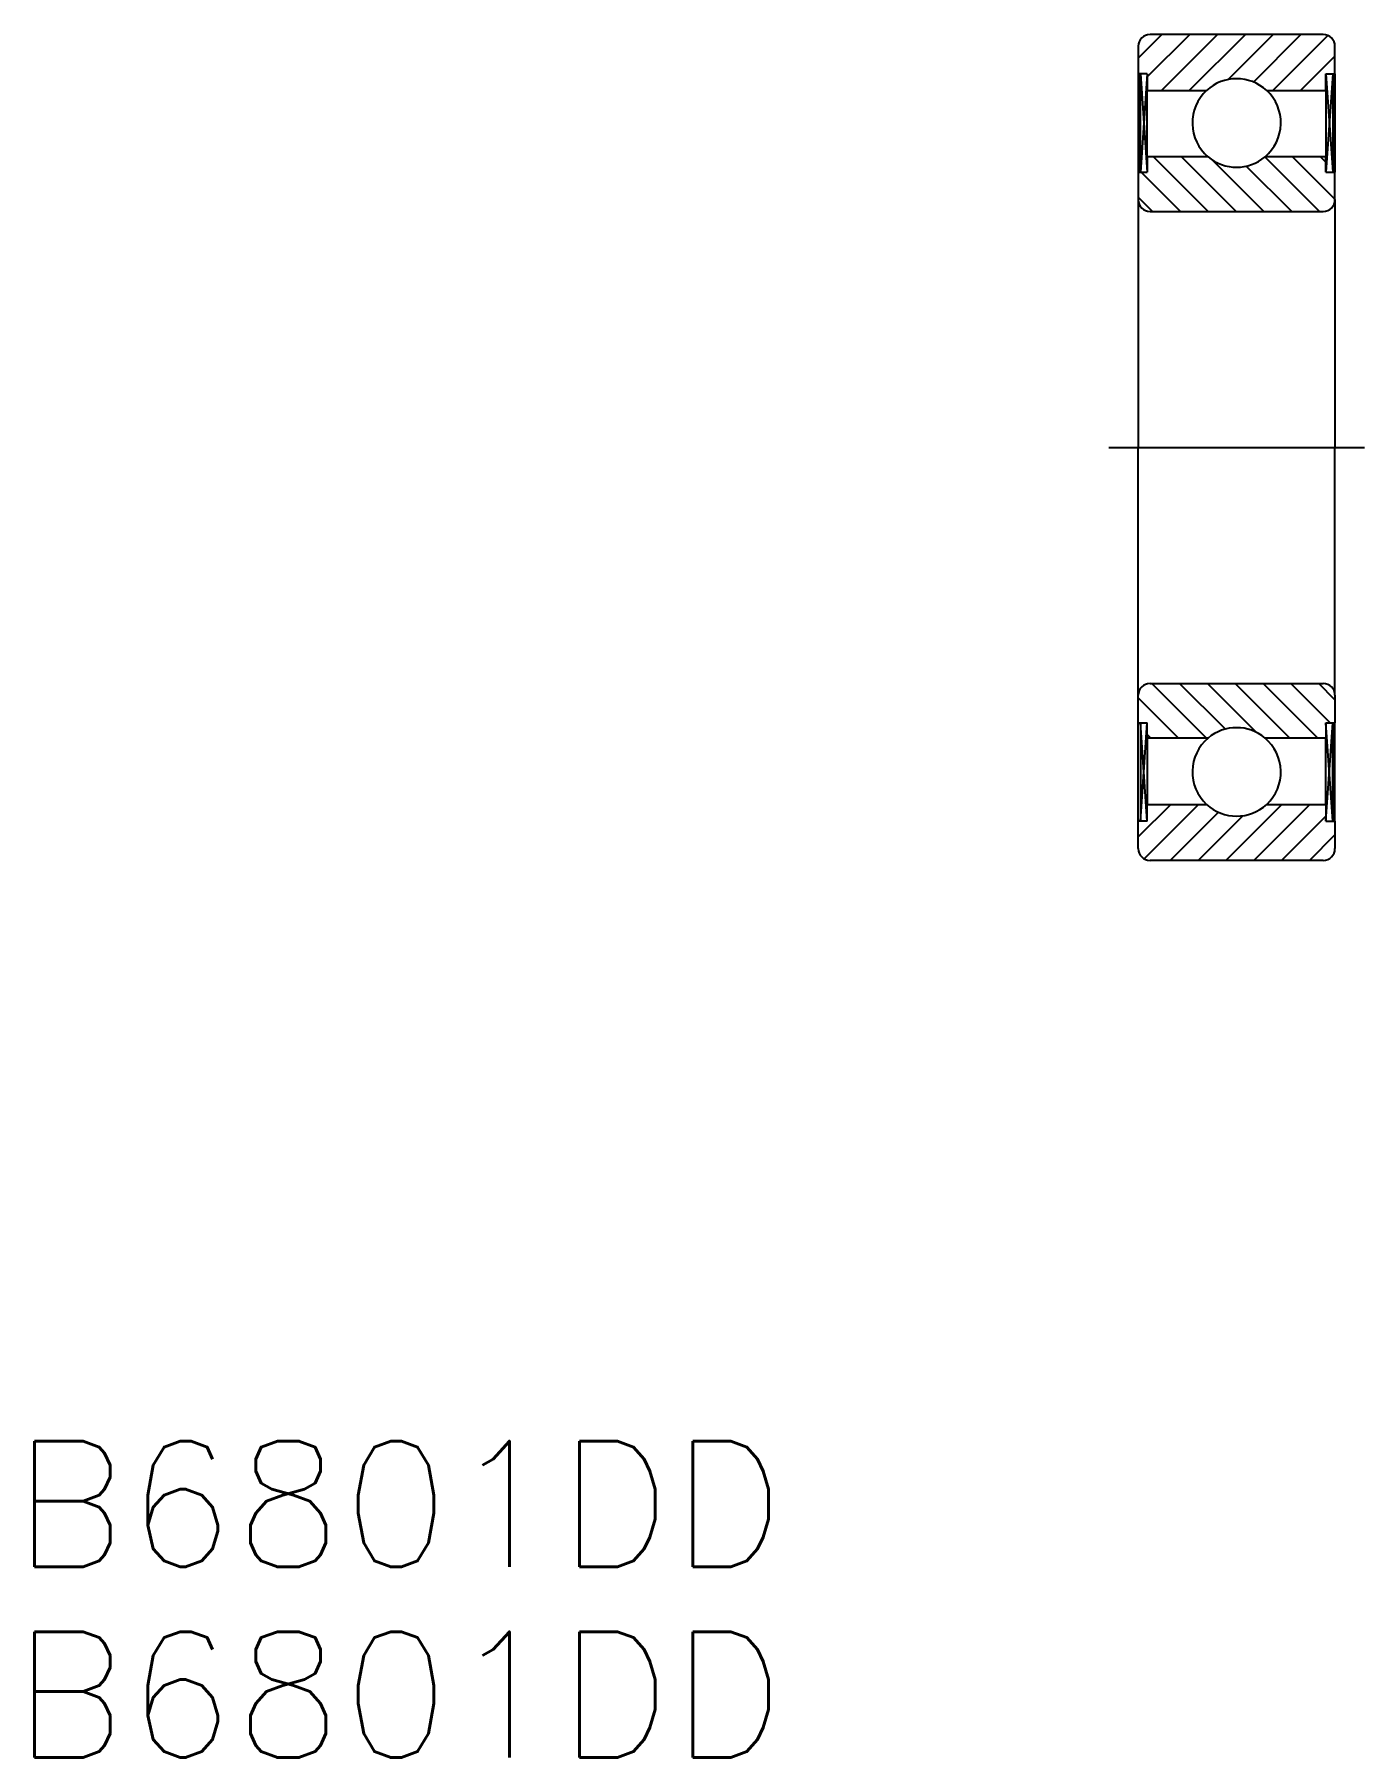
# Model space of a CAD drawing. Extents: x 133.6 to 167.4, y 63.1 to 106.9.
import ezdxf

# ---------------------------------------------------------------- set-up
doc = ezdxf.new("R2010")
doc.units = 0
doc.header["$MEASUREMENT"] = 0
doc.linetypes.add('CENTER', pattern=[17.5, 13, -1.5, 1.5, -1.5])
doc.layers.get('0').update_dxf_attribs({"linetype": 'CONTINUOUS'})
doc.layers.add('CENTER', color=1, linetype='CENTER')
doc.styles.get("Standard").update_dxf_attribs({"font": 'txt.shx', "bigfont": '@extfont2.shx'})

msp = doc.modelspace()

# ---------------------------------------------------------------- linework, layer by layer
at = {"color": 3, "linetype": 'Continuous'}
for p, q in [((161.607, 106.296), (162.208, 106.896)), ((161.837, 105.819), (162.915, 106.896)), ((162.197, 105.471), (163.622, 106.896)), ((162.904, 105.471), (164.329, 106.896)), ((163.889, 105.749), (165.036, 106.896)), ((164.533, 105.686), (165.743, 106.896)), ((165.025, 105.471), (166.426, 106.871)), ((165.733, 105.471), (166.607, 106.346)), ((161.665, 105.896), (161.837, 103.396)), ((161.837, 105.896), (161.665, 103.396)), ((166.377, 105.896), (166.55, 103.396)), ((166.55, 105.896), (166.377, 103.396)), ((162.678, 102.396), (161.678, 103.396)), ((163.385, 102.396), (161.995, 103.786)), ((164.093, 102.396), (162.703, 103.786)), ((164.8, 102.396), (163.475, 103.721)), ((165.507, 102.396), (164.352, 103.551)), ((166.214, 102.396), (164.827, 103.783)), ((166.607, 102.71), (165.531, 103.786)), ((166.377, 103.647), (166.238, 103.786)), ((161.971, 102.396), (161.607, 102.76)), ((163.34, 89.006), (161.95, 90.396)), ((163.823, 89.23), (162.658, 90.396)), ((164.615, 89.146), (163.365, 90.396)), ((165.462, 89.006), (164.072, 90.396)), ((166.169, 89.006), (164.779, 90.396)), ((166.486, 89.396), (165.486, 90.396)), ((166.607, 89.982), (166.193, 90.396)), ((162.633, 89.006), (161.607, 90.032)), ((161.665, 86.896), (161.837, 89.396)), ((161.837, 86.896), (161.665, 89.396)), ((166.377, 86.896), (166.55, 89.396)), ((166.55, 86.896), (166.377, 89.396)), ((161.926, 89.006), (161.837, 89.095)), ((161.607, 86.497), (162.432, 87.321)), ((161.755, 85.937), (163.139, 87.321)), ((163.835, 85.896), (165.26, 87.321)), ((164.542, 85.896), (165.967, 87.321)), ((162.421, 85.896), (163.645, 87.12)), ((163.128, 85.896), (164.264, 87.032)), ((165.249, 85.896), (166.377, 87.024)), ((165.957, 85.896), (166.607, 86.547))]:
    msp.add_line(p, q, dxfattribs=at)
at = {"color": 7, "linetype": 'Continuous'}
for p, q in [((166.307, 106.896), (161.907, 106.896)), ((161.607, 106.596), (161.607, 105.896)), ((166.607, 105.896), (166.607, 106.596)), ((161.837, 105.896), (161.607, 105.896)), ((161.607, 105.896), (161.607, 103.396)), ((161.665, 103.396), (161.665, 105.896)), ((161.837, 105.896), (161.837, 105.471)), ((166.377, 105.471), (166.377, 105.896)), ((166.377, 105.896), (166.607, 105.896)), ((166.55, 105.896), (166.55, 103.396)), ((166.607, 105.896), (166.607, 103.396)), ((161.837, 105.471), (163.342, 105.471)), ((161.837, 103.786), (161.837, 105.471)), ((164.872, 105.471), (166.377, 105.471)), ((166.377, 105.471), (166.377, 103.786)), ((161.607, 103.396), (161.607, 102.696)), ((161.607, 103.396), (161.837, 103.396)), ((163.382, 103.786), (161.837, 103.786)), ((161.837, 103.786), (161.837, 103.396)), ((166.377, 103.786), (164.833, 103.786)), ((166.377, 103.396), (166.377, 103.786)), ((166.377, 103.396), (166.607, 103.396)), ((166.607, 102.696), (166.607, 103.396)), ((161.607, 102.696), (161.607, 96.396)), ((166.607, 102.696), (166.607, 96.396)), ((161.907, 102.396), (166.307, 102.396)), ((161.607, 90.096), (161.607, 96.396)), ((166.607, 90.096), (166.607, 96.396)), ((161.907, 90.396), (166.307, 90.396)), ((161.607, 89.396), (161.607, 90.096)), ((166.607, 90.096), (166.607, 89.396)), ((161.607, 86.896), (161.607, 89.396)), ((161.607, 89.396), (161.837, 89.396)), ((161.665, 89.396), (161.665, 86.896)), ((161.837, 89.006), (161.837, 89.396)), ((166.377, 89.396), (166.377, 89.006)), ((166.377, 89.396), (166.607, 89.396)), ((166.55, 86.896), (166.55, 89.396)), ((166.607, 86.896), (166.607, 89.396)), ((163.382, 89.006), (161.837, 89.006)), ((161.837, 89.006), (161.837, 87.321)), ((166.377, 89.006), (164.833, 89.006)), ((166.377, 87.321), (166.377, 89.006)), ((161.837, 87.321), (163.342, 87.321)), ((161.837, 86.896), (161.837, 87.321)), ((164.872, 87.321), (166.377, 87.321)), ((166.377, 87.321), (166.377, 86.896)), ((161.607, 86.196), (161.607, 86.896)), ((161.837, 86.896), (161.607, 86.896)), ((166.377, 86.896), (166.607, 86.896)), ((166.607, 86.896), (166.607, 86.196)), ((166.307, 85.896), (161.907, 85.896))]:
    msp.add_line(p, q, dxfattribs=at)
for centre, radius, start, end in [((161.907, 106.596), 0.3, 90, 180), ((166.307, 106.596), 0.3, 0, 90), ((164.107, 104.646), 1.125, 47.1666, 132.8334), ((164.107, 104.646), 1.125, 132.8334, 229.8576), ((164.107, 104.646), 1.125, 310.1424, 47.1666), ((164.107, 104.646), 1.125, 229.8576, 310.1424), ((161.907, 102.696), 0.3, 180, 270), ((166.307, 102.696), 0.3, 270, 0), ((161.907, 90.096), 0.3, 90, 180), ((166.307, 90.096), 0.3, 0, 90), ((164.107, 88.146), 1.125, 130.1424, 227.1666), ((164.107, 88.146), 1.125, 49.8576, 130.1424), ((164.107, 88.146), 1.125, 312.8334, 49.8576), ((164.107, 88.146), 1.125, 227.1666, 312.8334), ((161.907, 86.196), 0.3, 180, 270), ((166.307, 86.196), 0.3, 270, 0)]:
    msp.add_arc(centre, radius, start, end, dxfattribs=at)
at = {"layer": 'CENTER', "color": 1, "linetype": 'CENTER'}
msp.add_line((160.857, 96.396), (167.357, 96.396), dxfattribs=at)

# ---------------------------------------------------------------- texts
at = {"color": 7, "linetype": 'Continuous'}
for p in [(133.01, 67.932), (133.01, 63.087)]:
    msp.add_text('B6801DD', height=3.2, dxfattribs=at).set_placement(p)

doc.saveas('drawing.dxf')
